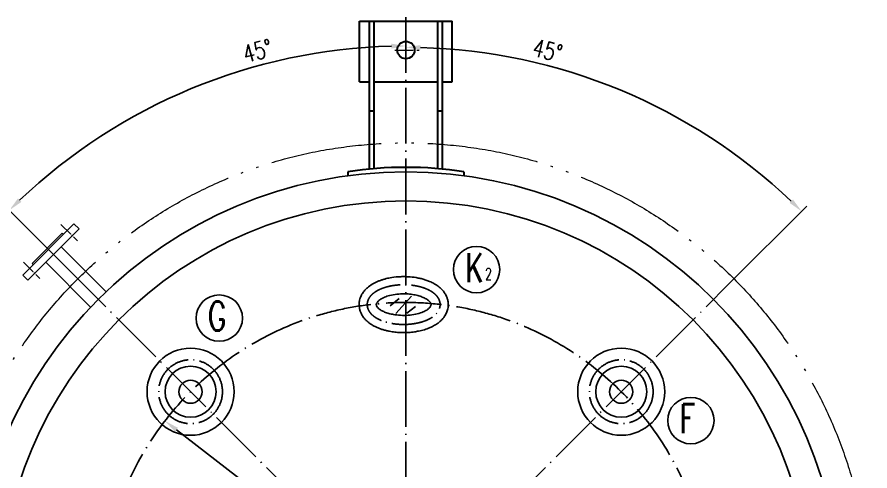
# Model space of a CAD drawing. Extents: x -14451 to -8511, y -379 to 8031.
# Drawn here: x -13452 to -11981, y 1769 to 2551 of the extents above; entities that cross this region are included whole.
import ezdxf

# ---------------------------------------------------------------- set-up
doc = ezdxf.new("R2010")
doc.units = 0
doc.header["$MEASUREMENT"] = 0
for name, pattern in [('ACAD_ISO04W100', [30.5, 24, -3, 0.5, -3]), ('ACAD_ISO05W100', [34, 24, -3, 0.5, -3, 0.5, -3]), ('CENTER', [50.8, 31.75, -6.35, 6.35, -6.35])]:
    doc.linetypes.add(name, pattern=pattern)
doc.layers.get('DEFPOINTS').update_dxf_attribs({"linetype": 'CONTINUOUS'})
for name, color, linetype in [('1中心线', 3, 'ACAD_ISO04W100'), ('3轮廓', 7, 'CONTINUOUS'), ('4文字标注', 5, 'CONTINUOUS'), ('6断裂线', 6, 'ACAD_ISO05W100')]:
    doc.layers.add(name, color=color, linetype=linetype)
for name, color, linetype, lineweight in [('中心线', 3, 'CENTER', 18), ('双点划线', 6, 'ACAD_ISO05W100', 18), ('轮廓线', 7, 'CONTINUOUS', 30)]:
    doc.layers.add(name, color=color, linetype=linetype, lineweight=lineweight)
doc.styles.add('样式 2', font='ROMANS.shx', dxfattribs={"width": 0.75, "bigfont": 'hmhz.shx'})
doc.dimstyles.new('1-4 装配总图', dxfattribs={"dimscale": 4, "dimtxt": 3, "dimasz": 2.5, "dimexe": 1.25, "dimexo": 0, "dimgap": 1, "dimtad": 1, "dimdec": 0, "dimdsep": 46, "dimtxsty": '样式 2', "dimcen": 2.5, "dimclrd": 256, "dimclre": 256, "dimclrt": 256, "dimadec": 0, "dimazin": 0, "dimtfac": 1, "dimtdec": 0, "dimtmove": 0, "dimatfit": 1, "dimfxl": 1, "dimtfill": 1, "dimtfillclr": 256, "dimlwd": -1, "dimarcsym": 0})

# ---------------------------------------------------------------- blocks, each defined once
blk = doc.blocks.new('管口符号')
at = {"layer": '4文字标注'}
blk.add_circle((-1249.14, -514.69), 4, dxfattribs=at)
at = {"layer": '4文字标注', "style": '样式 2', "width": 0.7}
for tag, p, height in [('A', (-1250.76, -516.64), 5), ('1', (-1247.74, -516.63), 2)]:
    blk.add_attdef(tag, p, '', height=height, dxfattribs=at)
blk = doc.blocks.new('*D90')
at = {"layer": '3轮廓', "color": 5}
blk.add_line((-12385.5, 1228.4), (-13176.9, 1839.7), dxfattribs=at)
for points in [[(-13174.3, 1843), (-13179.4, 1836.4), (-13196.7, 1855)], [(-12388.1, 1225.1), (-12383, 1231.7), (-12365.7, 1213.1)]]:
    blk.add_solid(points, dxfattribs=at)
at = {"layer": 'DEFPOINTS', "color": 0}
for p in [(-13196.7, 1855), (-12365.7, 1213.1)]:
    blk.add_point(p, dxfattribs=at)
at = {"layer": '3轮廓', "color": 5, "insert": (-12475.5, 1329.4), "char_height": 30, "attachment_point": 5, "rotation": 322.3132, "style": '样式 2', "bg_fill": 3, "box_fill_scale": 1.25, "bg_fill_color": 256, "bg_fill_true_color": 13158600, "bg_fill_transparency": 0}
blk.add_mtext('∅1050', dxfattribs=at)
blk = doc.blocks.new('*D91')
at = {"layer": '3轮廓', "color": 5, "lineweight": -2}
blk.add_line((-13337.5, 2090.3), (-13473.9, 2226.7), dxfattribs=at)
at = {"layer": '3轮廓', "color": 5}
blk.add_arc((-12781.2, 1534), 967.1, 91.4812, 133.5188, dxfattribs=at)
for points in [[(-12806.1, 2496.6), (-12806.2, 2505), (-12781.2, 2501.1)], [(-13450, 2238.3), (-13444.2, 2232.3), (-13465, 2217.9)]]:
    blk.add_solid(points, dxfattribs=at)
at = {"layer": 'DEFPOINTS', "color": 0}
for p in [(-12781.2, 2550.9), (-13264.7, 2371.6), (-13337.5, 2090.3), (-12781.2, 1534), (-12781.2, 540.9)]:
    blk.add_point(p, dxfattribs=at)
at = {"layer": '3轮廓', "color": 5, "insert": (-13036.9, 2492.6), "char_height": 30, "attachment_point": 5, "rotation": 14.9357, "style": '样式 2'}
blk.add_mtext('45%%d', dxfattribs=at)
blk = doc.blocks.new('*D92')
at = {"layer": '3轮廓', "color": 5, "lineweight": -2}
blk.add_line((-12224.9, 2090.3), (-12090.2, 2225), dxfattribs=at)
at = {"layer": '3轮廓', "color": 5}
blk.add_arc((-12781.2, 1534), 964.7, 46.4848, 88.5152, dxfattribs=at)
for points in [[(-12756.1, 2502.6), (-12756.2, 2494.3), (-12781.2, 2498.8)], [(-12119.8, 2230.7), (-12114, 2236.6), (-12099, 2216.2)]]:
    blk.add_solid(points, dxfattribs=at)
at = {"layer": 'DEFPOINTS', "color": 0}
for p in [(-12781.2, 2550.9), (-12298.8, 2369.5), (-12224.9, 2090.3), (-12781.2, 1534), (-12781.2, 540.9)]:
    blk.add_point(p, dxfattribs=at)
at = {"layer": '3轮廓', "color": 5, "insert": (-12537, 2493.2), "char_height": 30, "attachment_point": 5, "rotation": 345.7175, "style": '样式 2'}
blk.add_mtext('45%%d', dxfattribs=at)

msp = doc.modelspace()

# ---------------------------------------------------------------- linework, layer by layer
at = {"layer": '1中心线'}
for p, q in [((-13375.89126, 2193.54581), (-13347.60699, 2165.26154)), ((-13440.70938, 2128.72769), (-13412.42511, 2100.44341))]:
    msp.add_line(p, q, dxfattribs=at)
at = {"layer": '1中心线', "ltscale": 4}
msp.add_circle((-12781.19301, 1534.02944), 525, dxfattribs=at)
at = {"layer": '1中心线', "ltscale": 3}
msp.add_open_spline([(-12847.88939, 2055.35565), (-12847.88939, 2054.67951), (-12847.8547, 2053.99164), (-12847.70135, 2052.46956), (-12847.56702, 2051.64774), (-12847.2405, 2050.20075), (-12847.07049, 2049.57994), (-12846.67888, 2048.36245), (-12846.45693, 2047.76402), (-12845.71401, 2045.9924), (-12845.11893, 2044.85055), (-12843.99485, 2043.03873), (-12843.51269, 2042.33959), (-12842.57978, 2041.10868), (-12842.13607, 2040.56537), (-12841.20694, 2039.50316), (-12840.72627, 2038.98944), (-12839.72562, 2037.98558), (-12839.20264, 2037.49254), (-12838.12257, 2036.53243), (-12837.564, 2036.06395), (-12836.17551, 2034.96177), (-12835.33604, 2034.34442), (-12833.59216, 2033.15259), (-12832.68319, 2032.57497), (-12830.81675, 2031.46897), (-12829.84939, 2030.93471), (-12827.86191, 2029.90965), (-12826.84066, 2029.41828), (-12824.35421, 2028.30082), (-12822.87384, 2027.69603), (-12820.15146, 2026.68552), (-12818.92742, 2026.26476), (-12816.43997, 2025.47422), (-12815.1738, 2025.10352), (-12812.48552, 2024.38044), (-12811.05599, 2024.03121), (-12808.1592, 2023.39216), (-12806.68936, 2023.10171), (-12802.2255, 2022.31867), (-12799.17538, 2021.91426), (-12792.99401, 2021.34504), (-12789.86317, 2021.18061), (-12783.43218, 2021.09246), (-12780.13068, 2021.18088), (-12773.6033, 2021.62383), (-12770.37292, 2021.97887), (-12764.99807, 2022.80351), (-12762.82525, 2023.20533), (-12759.02865, 2024.03453), (-12757.38215, 2024.43944), (-12754.41997, 2025.25328), (-12753.09921, 2025.64907), (-12750.51523, 2026.49212), (-12749.24645, 2026.94114), (-12746.77628, 2027.88832), (-12745.57709, 2028.38547), (-12743.22108, 2029.44132), (-12742.07317, 2029.99591), (-12739.87235, 2031.14508), (-12738.8127, 2031.74283), (-12737.22521, 2032.71255), (-12736.67434, 2033.06383), (-12735.69706, 2033.71487), (-12735.26952, 2034.0097), (-12734.43756, 2034.60433), (-12734.03126, 2034.90539), (-12732.83706, 2035.82381), (-12732.06973, 2036.45965), (-12730.60159, 2037.77653), (-12729.8994, 2038.45905), (-12728.57956, 2039.85888), (-12727.95811, 2040.57992), (-12726.78303, 2042.08544), (-12726.23763, 2042.85998), (-12725.24135, 2044.44959), (-12724.78697, 2045.27055), (-12723.97772, 2046.96053), (-12723.62202, 2047.8324), (-12723.14236, 2049.26137), (-12722.97888, 2049.82152), (-12722.68624, 2051.00382), (-12722.55997, 2051.63334), (-12722.40235, 2052.66019), (-12722.35328, 2053.05642), (-12722.27063, 2053.93463), (-12722.24233, 2054.4301), (-12722.22201, 2055.43331), (-12722.23025, 2055.93987), (-12722.28287, 2056.9363), (-12722.32734, 2057.43148), (-12722.43787, 2058.30481), (-12722.49643, 2058.6816), (-12722.63749, 2059.44681), (-12722.71887, 2059.82859), (-12722.93276, 2060.71321), (-12723.07294, 2061.21211), (-12723.38938, 2062.20195), (-12723.5616, 2062.68085), (-12723.94619, 2063.64517), (-12724.15629, 2064.12388), (-12724.60494, 2065.06116), (-12724.84508, 2065.52328), (-12725.60806, 2066.88559), (-12726.17268, 2067.76109), (-12727.15877, 2069.11531), (-12727.54023, 2069.60456), (-12728.33232, 2070.5579), (-12728.7447, 2071.02421), (-12729.60655, 2071.94349), (-12730.05481, 2072.39497), (-12731.05529, 2073.34967), (-12731.61116, 2073.84773), (-12732.63986, 2074.71645), (-12733.10071, 2075.08836), (-12734.03996, 2075.81366), (-12734.52205, 2076.16992), (-12735.50975, 2076.86965), (-12736.01237, 2077.21097), (-12737.55271, 2078.21467), (-12738.62989, 2078.86102), (-12740.591, 2079.94838), (-12741.46457, 2080.40355), (-12743.29083, 2081.29896), (-12744.23774, 2081.73484), (-12746.1759, 2082.57275), (-12747.1724, 2082.97706), (-12749.49994, 2083.86319), (-12750.84388, 2084.33287), (-12753.60891, 2085.2186), (-12755.02087, 2085.63185), (-12758.35713, 2086.52065), (-12760.29938, 2086.97336), (-12764.348, 2087.79036), (-12766.45523, 2088.15), (-12770.71974, 2088.75007), (-12772.87982, 2088.991), (-12777.64654, 2089.38755), (-12780.26691, 2089.51945), (-12785.50547, 2089.61331), (-12788.12788, 2089.57539), (-12793.35244, 2089.33027), (-12795.94704, 2089.12337), (-12801.09983, 2088.53901), (-12803.65967, 2088.15965), (-12808.65683, 2087.23589), (-12811.09911, 2086.6907), (-12816.75218, 2085.19748), (-12819.86545, 2084.18653), (-12824.32172, 2082.42464), (-12825.78403, 2081.78878), (-12828.16063, 2080.65233), (-12829.09078, 2080.17806), (-12830.62229, 2079.34434), (-12831.234, 2078.99625), (-12832.43502, 2078.28166), (-12833.01865, 2077.91853), (-12834.25465, 2077.11333), (-12834.90012, 2076.67), (-12836.1489, 2075.7634), (-12836.75326, 2075.29954), (-12837.93701, 2074.3371), (-12838.50941, 2073.84408), (-12839.93907, 2072.53515), (-12840.76257, 2071.70323), (-12842.30128, 2069.968), (-12843.01983, 2069.0608), (-12844.32344, 2067.18671), (-12844.91247, 2066.21454), (-12845.70335, 2064.67684), (-12845.95768, 2064.13384), (-12846.33564, 2063.23845), (-12846.47199, 2062.89164), (-12846.73148, 2062.17862), (-12846.85323, 2061.81564), (-12847.18693, 2060.72747), (-12847.37161, 2059.9892), (-12847.5852, 2058.88473), (-12847.64527, 2058.52299), (-12847.79532, 2057.43994), (-12847.85834, 2056.69326), (-12847.88639, 2055.75588), (-12847.88939, 2055.55533), (-12847.88939, 2055.35565)], degree=3, knots=[0, 0, 0, 0, 0.0489122427, 0.0489122427, 0.109095215, 0.109095215, 0.154974362, 0.154974362, 0.200853509, 0.200853509, 0.2926118029, 0.2926118029, 0.3526419207, 0.3526419207, 0.4017134326, 0.4017134326, 0.4507849444, 0.4507849444, 0.4998564563, 0.4998564563, 0.5489279681, 0.5489279681, 0.6176973992, 0.6176973992, 0.6864668304, 0.6864668304, 0.7552362615, 0.7552362615, 0.8240056927, 0.8240056927, 0.918045484, 0.918045484, 0.9914356199, 0.9914356199, 1.0648257558, 1.0648257558, 1.1444506344, 1.1444506344, 1.224075513, 1.224075513, 1.3833252703, 1.3833252703, 1.5425750275, 1.5425750275, 1.7097361502, 1.7097361502, 1.8768972728, 1.8768972728, 1.9935538384, 1.9935538384, 2.0856242428, 2.0856242428, 2.1624267513, 2.1624267513, 2.2392292598, 2.2392292598, 2.3160317684, 2.3160317684, 2.3928342769, 2.3928342769, 2.4696367854, 2.4696367854, 2.5115485115, 2.5115485115, 2.545010473, 2.545010473, 2.5784724344, 2.5784724344, 2.6453963574, 2.6453963574, 2.7123202803, 2.7123202803, 2.7792442033, 2.7792442033, 2.8461681262, 2.8461681262, 2.9130920491, 2.9130920491, 2.9800159721, 2.9800159721, 3.0218889561, 3.0218889561, 3.0673242441, 3.0673242441, 3.095947752, 3.095947752, 3.1316356419, 3.1316356419, 3.1673235318, 3.1673235318, 3.2030114217, 3.2030114217, 3.2307657536, 3.2307657536, 3.2585200854, 3.2585200854, 3.2956794116, 3.2956794116, 3.3328387378, 3.3328387378, 3.369998064, 3.369998064, 3.4071573902, 3.4071573902, 3.4814760426, 3.4814760426, 3.5250975834, 3.5250975834, 3.5687191241, 3.5687191241, 3.6123406649, 3.6123406649, 3.6633785978, 3.6633785978, 3.7029125549, 3.7029125549, 3.742446512, 3.742446512, 3.7819804691, 3.7819804691, 3.8610483833, 3.8610483833, 3.922068341, 3.922068341, 3.9847857615, 3.9847857615, 4.047503182, 4.047503182, 4.1290813674, 4.1290813674, 4.2106595529, 4.2106595529, 4.3184293909, 4.3184293909, 4.4304888668, 4.4304888668, 4.5425483427, 4.5425483427, 4.675606308, 4.675606308, 4.8086642733, 4.8086642733, 4.9417222386, 4.9417222386, 5.0762055329, 5.0762055329, 5.2106888273, 5.2106888273, 5.39561584, 5.39561584, 5.4902455602, 5.4902455602, 5.5546963253, 5.5546963253, 5.5987511394, 5.5987511394, 5.6428059535, 5.6428059535, 5.6937258297, 5.6937258297, 5.7446457058, 5.7446457058, 5.795565582, 5.795565582, 5.8765176949, 5.8765176949, 5.9574698078, 5.9574698078, 6.0384219207, 6.0384219207, 6.0810445544, 6.0810445544, 6.1081940767, 6.1081940767, 6.135343599, 6.135343599, 6.1896426437, 6.1896426437, 6.2160085021, 6.2160085021, 6.268740219, 6.268740219, 6.2831853072, 6.2831853072, 6.2831853072, 6.2831853072], dxfattribs=at)
at = {"layer": '3轮廓'}
for p, q in [((-13441.88789, 2106.33597), (-13353.49954, 2194.72432)), ((-13353.49954, 2194.72432), (-13344.66071, 2185.88548)), ((-13344.66071, 2185.88548), (-13433.04906, 2097.49714)), ((-13425.38873, 2126.37066), (-13373.53424, 2178.22516)), ((-13373.53424, 2178.22516), (-13371.76647, 2176.45739)), ((-13375.59663, 2154.94956), (-13297.65023, 2077.00316)), ((-13423.62097, 2124.6029), (-13425.38873, 2126.37066)), ((-13324.16673, 2050.48666), (-13402.11314, 2128.43306)), ((-13433.04906, 2097.49714), (-13441.88789, 2106.33597))]:
    msp.add_line(p, q, dxfattribs=at)
for centre, radius in [((-12781.19301, 1534.02944), 750), ((-12781.19301, 1534.02944), 700), ((-13152.42407, 1905.2605), 20), ((-12409.96195, 1905.2605), 20)]:
    msp.add_circle(centre, radius, dxfattribs=at)
for points, knots in [([(-12861.88939, 2055.35565), (-12861.88939, 2053.44062), (-12861.72641, 2051.5162), (-12861.09841, 2047.77642), (-12860.62969, 2045.93666), (-12859.44284, 2042.42551), (-12858.72055, 2040.73887), (-12856.82369, 2037.03999), (-12855.57601, 2035.08714), (-12853.64728, 2032.53016), (-12853.05787, 2031.80114), (-12851.84141, 2030.38738), (-12851.21892, 2029.70798), (-12849.95092, 2028.40186), (-12849.30578, 2027.77462), (-12847.88286, 2026.46282), (-12847.1088, 2025.79241), (-12845.68789, 2024.63034), (-12845.04789, 2024.13037), (-12843.56501, 2023.02125), (-12842.71393, 2022.42038), (-12841.06369, 2021.31711), (-12840.26382, 2020.80849), (-12838.64911, 2019.82968), (-12837.83169, 2019.35791), (-12835.34134, 2017.98671), (-12833.64385, 2017.13863), (-12830.16244, 2015.55284), (-12828.386, 2014.81823), (-12824.76133, 2013.45547), (-12822.91059, 2012.82585), (-12819.15476, 2011.67101), (-12817.2479, 2011.14527), (-12813.36906, 2010.18942), (-12811.40588, 2009.76133), (-12806.41738, 2008.80752), (-12803.36121, 2008.34335), (-12797.18772, 2007.63476), (-12794.06567, 2007.38948), (-12786.20434, 2007.04795), (-12781.4432, 2007.09096), (-12773.24898, 2007.5968), (-12769.79338, 2007.94729), (-12764.01633, 2008.77207), (-12761.67155, 2009.17528), (-12757.65434, 2009.9912), (-12755.96468, 2010.37434), (-12752.65241, 2011.20818), (-12751.02568, 2011.65845), (-12747.8257, 2012.62939), (-12746.24985, 2013.15098), (-12742.93805, 2014.34577), (-12741.21626, 2015.0269), (-12738.17687, 2016.3478), (-12736.84305, 2016.97008), (-12734.23527, 2018.27928), (-12732.9589, 2018.96763), (-12730.52153, 2020.38563), (-12729.35797, 2021.11111), (-12726.55717, 2022.98904), (-12724.96107, 2024.17299), (-12722.22316, 2026.45564), (-12721.0549, 2027.5187), (-12718.81523, 2029.77008), (-12717.74113, 2030.9614), (-12715.70264, 2033.49738), (-12714.73756, 2034.84258), (-12713.2195, 2037.27166), (-12712.62794, 2038.31826), (-12711.53277, 2040.49578), (-12711.03171, 2041.6218), (-12710.13728, 2043.94796), (-12709.74638, 2045.14128), (-12709.08956, 2047.59314), (-12708.82317, 2048.85328), (-12708.43108, 2051.4014), (-12708.30628, 2052.68512), (-12708.20219, 2055.31151), (-12708.22663, 2056.65277), (-12708.38678, 2058.75303), (-12708.47279, 2059.53028), (-12708.72513, 2061.27173), (-12708.9105, 2062.24939), (-12709.35848, 2064.17191), (-12709.6208, 2065.1157), (-12710.13052, 2066.69875), (-12710.3586, 2067.34208), (-12710.85018, 2068.6148), (-12711.11243, 2069.24081), (-12711.94414, 2071.08565), (-12712.55805, 2072.26968), (-12713.70187, 2074.23184), (-12714.21047, 2075.03468), (-12715.34235, 2076.69361), (-12715.97389, 2077.54548), (-12717.27862, 2079.18011), (-12717.95364, 2079.96527), (-12720.77377, 2083.0332), (-12723.0837, 2085.08), (-12727.94462, 2088.74756), (-12730.51283, 2090.38104), (-12734.24813, 2092.43365), (-12735.33247, 2092.99332), (-12737.75241, 2094.16968), (-12739.08839, 2094.77272), (-12741.47162, 2095.77385), (-12742.50812, 2096.18579), (-12744.59838, 2096.97162), (-12745.65496, 2097.34662), (-12748.85877, 2098.42025), (-12751.0417, 2099.06847), (-12755.4762, 2100.23133), (-12757.72999, 2100.7463), (-12764.59174, 2102.0999), (-12769.28658, 2102.74548), (-12776.67593, 2103.35226), (-12779.33518, 2103.49091), (-12784.656, 2103.6114), (-12787.32009, 2103.59319), (-12795.29449, 2103.30312), (-12800.58099, 2102.7959), (-12808.89977, 2101.47086), (-12812.01132, 2100.84888), (-12816.80946, 2099.67751), (-12818.54139, 2099.20955), (-12821.94581, 2098.19434), (-12823.6225, 2097.64572), (-12826.92035, 2096.46213), (-12828.54187, 2095.82698), (-12833.32285, 2093.78295), (-12836.38368, 2092.24342), (-12842.22904, 2088.7222), (-12845.0079, 2086.74514), (-12849.1864, 2083.09768), (-12850.69781, 2081.61154), (-12853.54025, 2078.38233), (-12854.87211, 2076.63862), (-12857.21497, 2072.96353), (-12858.24109, 2071.0399), (-12859.35673, 2068.38942), (-12859.59598, 2067.7757), (-12860.04584, 2066.51962), (-12860.25522, 2065.88035), (-12860.82971, 2063.94195), (-12861.14313, 2062.61467), (-12861.51548, 2060.47681), (-12861.6258, 2059.67992), (-12861.79123, 2058.06944), (-12861.84597, 2057.25828), (-12861.88355, 2056.08306), (-12861.88939, 2055.71956), (-12861.88939, 2055.35565)], [0, 0, 0, 0, 0.0813569842, 0.0813569842, 0.1627139684, 0.1627139684, 0.2440709526, 0.2440709526, 0.3510980775, 0.3510980775, 0.3958296461, 0.3958296461, 0.4405612146, 0.4405612146, 0.4847482154, 0.4847482154, 0.535653913, 0.535653913, 0.5759335969, 0.5759335969, 0.6280860193, 0.6280860193, 0.6753802655, 0.6753802655, 0.7226745117, 0.7226745117, 0.817263004, 0.817263004, 0.9118514964, 0.9118514964, 1.0064399887, 1.0064399887, 1.101028481, 1.101028481, 1.1956169734, 1.1956169734, 1.3386007603, 1.3386007603, 1.4815845473, 1.4815845473, 1.6973826613, 1.6973826613, 1.8566329433, 1.8566329433, 1.9671969558, 1.9671969558, 2.048948907, 2.048948907, 2.1293717961, 2.1293717961, 2.2097946853, 2.2097946853, 2.30068559, 2.30068559, 2.3733004769, 2.3733004769, 2.4459153638, 2.4459153638, 2.5146708476, 2.5146708476, 2.614090699, 2.614090699, 2.6917159284, 2.6917159284, 2.7693411578, 2.7693411578, 2.8469663873, 2.8469663873, 2.9020114367, 2.9020114367, 2.9570564861, 2.9570564861, 3.0121015355, 3.0121015355, 3.0671465849, 3.0671465849, 3.1221916343, 3.1221916343, 3.178706068, 3.178706068, 3.2117964502, 3.2117964502, 3.2542829373, 3.2542829373, 3.2967694244, 3.2967694244, 3.326942821, 3.326942821, 3.3571162177, 3.3571162177, 3.417463011, 3.417463011, 3.4615100722, 3.4615100722, 3.5114121346, 3.5114121346, 3.5613141971, 3.5613141971, 3.7133920941, 3.7133920941, 3.8654699912, 3.8654699912, 3.9263595081, 3.9263595081, 3.9990492881, 3.9990492881, 4.0536122997, 4.0536122997, 4.1081753113, 4.1081753113, 4.2173013345, 4.2173013345, 4.3264273577, 4.3264273577, 4.5446794041, 4.5446794041, 4.6658900524, 4.6658900524, 4.7871007007, 4.7871007007, 5.0295219974, 5.0295219974, 5.1781198403, 5.1781198403, 5.263463074, 5.263463074, 5.3488063078, 5.3488063078, 5.4341495415, 5.4341495415, 5.604836009, 5.604836009, 5.7755224764, 5.7755224764, 5.879236498, 5.879236498, 5.9829505195, 5.9829505195, 6.0816015735, 6.0816015735, 6.1109230762, 6.1109230762, 6.1402445789, 6.1402445789, 6.1988875844, 6.1988875844, 6.233306394, 6.233306394, 6.2677252037, 6.2677252037, 6.2831853072, 6.2831853072, 6.2831853072, 6.2831853072]), ([(-12832.25606, 2055.35565), (-12832.25606, 2054.99796), (-12832.2172, 2054.63942), (-12832.03808, 2053.85675), (-12831.89658, 2053.43191), (-12831.46026, 2052.49036), (-12831.16455, 2051.97423), (-12830.37728, 2050.86541), (-12829.88564, 2050.27345), (-12828.68773, 2049.04641), (-12827.98169, 2048.41168), (-12825.85351, 2046.73873), (-12824.25767, 2045.69465), (-12820.56351, 2043.69963), (-12818.46618, 2042.74837), (-12813.86157, 2041.01501), (-12811.35461, 2040.23257), (-12806.03516, 2038.8863), (-12803.22279, 2038.32228), (-12796.10804, 2037.24801), (-12791.69974, 2036.87465), (-12782.82433, 2036.69011), (-12778.35773, 2036.87888), (-12769.71678, 2037.79906), (-12765.54293, 2038.53081), (-12757.82631, 2040.45577), (-12754.28434, 2041.65012), (-12749.01159, 2043.95648), (-12747.05218, 2044.99515), (-12743.70527, 2047.12315), (-12742.31962, 2048.21246), (-12740.43084, 2050.03193), (-12739.79294, 2050.78189), (-12738.82375, 2052.16257), (-12738.49212, 2052.79112), (-12738.04987, 2053.90704), (-12737.93594, 2054.39352), (-12737.84639, 2055.23346), (-12737.85083, 2055.59844), (-12737.9535, 2056.37303), (-12738.05286, 2056.78429), (-12738.39794, 2057.70376), (-12738.64513, 2058.21169), (-12739.34239, 2059.32089), (-12739.79284, 2059.9212), (-12740.92655, 2061.18004), (-12741.60957, 2061.838), (-12743.21247, 2063.17175), (-12744.13205, 2063.84737), (-12746.88343, 2065.62598), (-12748.91544, 2066.71261), (-12753.50451, 2068.72018), (-12756.06079, 2069.64167), (-12761.57121, 2071.24593), (-12764.5251, 2071.92904), (-12770.69306, 2073.01169), (-12773.90699, 2073.41138), (-12780.45132, 2073.90349), (-12783.7816, 2073.99597), (-12791.46844, 2073.84815), (-12795.81359, 2073.49141), (-12804.11875, 2072.26876), (-12808.07827, 2071.40237), (-12814.68153, 2069.44024), (-12817.43432, 2068.40858), (-12822.29285, 2066.1634), (-12824.39716, 2064.94902), (-12827.37478, 2062.82955), (-12828.42658, 2061.92977), (-12830.10878, 2060.21184), (-12830.73799, 2059.39563), (-12831.53717, 2058.0905), (-12831.7789, 2057.56985), (-12832.1069, 2056.6311), (-12832.19506, 2056.21313), (-12832.24874, 2055.66019), (-12832.25606, 2055.50792), (-12832.25606, 2055.35565)], [0, 0, 0, 0, 0.1106647797, 0.1106647797, 0.2213295594, 0.2213295594, 0.3319943392, 0.3319943392, 0.4426591189, 0.4426591189, 0.5533238986, 0.5533238986, 0.7323210356, 0.7323210356, 0.9113181726, 0.9113181726, 1.0903153095, 1.0903153095, 1.2693124465, 1.2693124465, 1.5280027553, 1.5280027553, 1.7866930642, 1.7866930642, 2.045383373, 2.045383373, 2.3040736818, 2.3040736818, 2.4893896881, 2.4893896881, 2.6747056943, 2.6747056943, 2.8130933838, 2.8130933838, 2.9514810733, 2.9514810733, 3.0898687628, 3.0898687628, 3.2058597506, 3.2058597506, 3.3218507384, 3.3218507384, 3.4378417262, 3.4378417262, 3.5538327141, 3.5538327141, 3.6698237019, 3.6698237019, 3.7858146897, 3.7858146897, 3.9790466436, 3.9790466436, 4.1722785975, 4.1722785975, 4.3655105514, 4.3655105514, 4.5587425053, 4.5587425053, 4.7519744592, 4.7519744592, 5.00676737, 5.00676737, 5.2615602807, 5.2615602807, 5.473047652, 5.473047652, 5.6845350232, 5.6845350232, 5.8393581415, 5.8393581415, 5.9941812597, 5.9941812597, 6.1151287145, 6.1151287145, 6.2360761693, 6.2360761693, 6.2831853072, 6.2831853072, 6.2831853072, 6.2831853072])]:
    msp.add_open_spline(points, degree=3, knots=knots, dxfattribs=at)
at = {"layer": '6断裂线', "color": 5, "ltscale": 5}
for p, q in [((-12792.97253, 2065.68206), (-12808.56451, 2053.29804)), ((-12771.52365, 2069.63846), (-12798.60402, 2039.92646)), ((-12764.87831, 2052.01156), (-12779.60611, 2040.5095))]:
    msp.add_line(p, q, dxfattribs=at)
at = {"layer": '中心线'}
msp.add_line((-12800.41967, 2494.02944), (-12758.2218, 2494.02944), dxfattribs=at)
at = {"layer": '双点划线', "color": 6, "linetype": 'ACAD_ISO05W100', "ltscale": 8}
msp.add_circle((-12781.19301, 1534.02944), 800, dxfattribs=at)
at = {"layer": '轮廓线'}
for p, q in [((-12861.19301, 2544.02944), (-12701.19301, 2544.02944)), ((-12861.19301, 2439.02944), (-12861.19301, 2544.02944)), ((-12844.19301, 2288.82596), (-12844.19301, 2544.02944)), ((-12836.19301, 2289.54841), (-12836.19301, 2544.02944)), ((-12726.19301, 2289.54841), (-12726.19301, 2544.02944)), ((-12718.19301, 2288.82596), (-12718.19301, 2544.02944)), ((-12701.19301, 2439.02944), (-12701.19301, 2544.02944)), ((-12861.19301, 2439.02944), (-12844.19301, 2439.02944)), ((-12836.19301, 2439.02944), (-12726.19301, 2439.02944)), ((-12718.19301, 2439.02944), (-12701.19301, 2439.02944)), ((-12844.19301, 2389.02944), (-12836.19301, 2389.02944)), ((-12726.19301, 2389.02944), (-12718.19301, 2389.02944)), ((-12881.19301, 2284.19136), (-12881.19301, 2278.11974)), ((-12681.19301, 2284.19136), (-12681.19301, 2278.11974))]:
    msp.add_line(p, q, dxfattribs=at)
msp.add_circle((-12781.19301, 2494.02944), 15, dxfattribs=at)
msp.add_arc((-12781.19301, 1635.85812), 656, 81.23170186, 98.76829814, dxfattribs=at)

# ---------------------------------------------------------------- block references
at = {"layer": '4文字标注'}
ref = msp.add_blockref('管口符号', (-167.95254, 7262.57943), dxfattribs=dict(at, xscale=9.999999995998223, yscale=9.999999996000952, zscale=9.999999996))
ref.add_attrib('1', '2', (-12644.71485, 2098.07375), dxfattribs={"height": 20, "style": '样式 2', "width": 0.7})
ref.add_attrib('A', 'K', (-12678.80299, 2094.18138), dxfattribs={"height": 50, "style": '样式 2', "width": 0.7})
ref = msp.add_blockref('管口符号', (-611.5508, 7179.04977), dxfattribs=dict(at, xscale=9.999999995998223, yscale=9.999999996000952, zscale=9.999999996))
ref.add_attrib('A', 'G', (-13122.40125, 2010.65172), dxfattribs={"height": 50, "style": '样式 2', "width": 0.7})
ref = msp.add_blockref('管口符号', (201.50339, 7002.35291), dxfattribs=dict(at, xscale=9.999999995998223, yscale=9.999999996000952, zscale=9.999999996))
ref.add_attrib('A', 'F', (-12309.34706, 1833.95486), dxfattribs={"height": 50, "style": '样式 2', "width": 0.7})

# ---------------------------------------------------------------- next in the draw order: dimensions: what is measured, and where the dimension line sits
at = {"layer": '3轮廓'}
dim = msp.add_diameter_dim_2p(p1=(-13196.65934, 1854.98541), p2=(-12365.72669, 1213.07347), dimstyle='1-4 装配总图', override={"dimscale": 10, "dimclrd": 5, "dimclre": 5, "dimclrt": 5}, dxfattribs=at)
dim.commit()
dim.dimension.update_dxf_attribs({"geometry": '*D90', "text_midpoint": (-12490.74769, 1309.65467), "dimtype": 163})

# ---------------------------------------------------------------- next in the draw order: linework, layer by layer
at = {"layer": '1中心线', "ltscale": 4}
for p, q in [((-12781.19301, 2550.86858), (-12781.19301, 540.94008)), ((-12781.19301, 1534.02944), (-13337.48139, 2090.31782)), ((-12781.19301, 1534.02944), (-12224.90463, 2090.31782))]:
    msp.add_line(p, q, dxfattribs=at)
at = {"layer": '1中心线', "ltscale": 3}
for centre in [(-13152.42407, 1905.2605), (-12409.96195, 1905.2605)]:
    msp.add_circle(centre, 55, dxfattribs=at)
at = {"layer": '3轮廓'}
for centre, radius in [((-13152.42407, 1905.2605), 75), ((-12409.96195, 1905.2605), 75), ((-13152.42407, 1905.2605), 44), ((-12409.96195, 1905.2605), 44)]:
    msp.add_circle(centre, radius, dxfattribs=at)

# ---------------------------------------------------------------- next in the draw order: dimensions: what is measured, and where the dimension line sits
for base, line1, picture, middle in [((-13264.74381, 2371.56398), ((-12781.19301, 1534.02944), (-13337.48139, 2090.31782)), '*D91', (-13030.4487, 2468.45819)), ((-12298.83197, 2369.50328), ((-12781.19301, 1534.02944), (-12224.90463, 2090.31782)), '*D92', (-12543.19331, 2468.9331))]:
    dim = msp.add_angular_dim_2l(base=base, line1=line1, line2=((-12781.19301, 2550.86858), (-12781.19301, 540.94008)), dimstyle='1-4 装配总图', override={"dimscale": 10, "dimtxsty": '样式 2', "dimclrd": 5, "dimclre": 5, "dimclrt": 5, "dimtfill": 0}, dxfattribs=at)
    dim.commit()
    dim.dimension.update_dxf_attribs({"geometry": picture, "text_midpoint": middle, "dimtype": 162})

doc.saveas('drawing.dxf')
